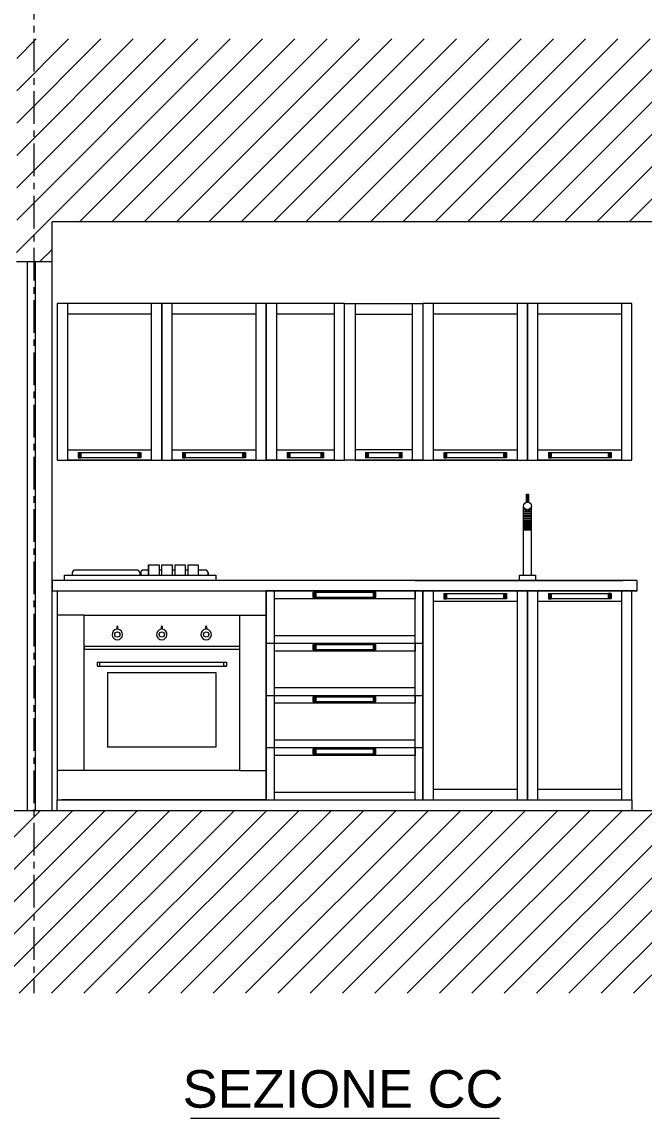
# Model space of a CAD drawing. Header units: centimetres. Extents: x 5667 to 17750, y 274 to 6203.
# Drawn here: x 6063.6 to 6301.8, y 4367.4 to 4787 of the extents above; entities that cross this region are included whole.
import ezdxf

# ---------------------------------------------------------------- set-up
doc = ezdxf.new("R2010")
doc.units = ezdxf.units.CM
doc.header["$MEASUREMENT"] = 0
doc.linetypes.add('CENTERX2', pattern=[4, 2.5, -0.5, 0.5, -0.5])
for name, color, linetype, lineweight in [('A-FURN', 8, 'Continuous', 9), ('A-GLAZ-FULL', 140, 'Continuous', 9), ('A-WALL-FULL', 7, 'Continuous', 20), ('G-ANNO-DIM', 3, 'Continuous', 9)]:
    doc.layers.add(name, color=color, linetype=linetype, lineweight=lineweight)
doc.styles.add('underline', font='arial.ttf')

# ---------------------------------------------------------------- blocks, each defined once
blk = doc.blocks.new('metod 70213569')
at = {"layer": 'A-FURN'}
for p, q in [((2515.67, 1306.29), (2515.67, 1326.29)), ((2476.67, 1323.79), (2476.67, 1325.79)), ((2476.67, 1325.79), (2477.67, 1325.79)), ((2500.67, 1323.79), (2476.67, 1323.79)), ((2476.67, 1323.79), (2477.67, 1323.79)), ((2476.67, 1323.79), (2476.77, 1323.79)), ((2476.77, 1323.79), (2476.77, 1325.79)), ((2476.97, 1325.79), (2476.97, 1323.79)), ((2476.97, 1325.79), (2477.27, 1325.79)), ((2477.27, 1325.79), (2477.27, 1323.79)), ((2477.67, 1325.79), (2477.67, 1323.79)), ((2499.67, 1325.79), (2499.67, 1323.79)), ((2500.67, 1325.79), (2499.67, 1325.79)), ((2500.67, 1323.79), (2499.67, 1323.79)), ((2500.37, 1325.79), (2500.07, 1325.79)), ((2500.07, 1325.79), (2500.07, 1323.79)), ((2500.37, 1325.79), (2500.37, 1323.79)), ((2500.57, 1323.79), (2500.57, 1325.79)), ((2500.67, 1323.79), (2500.57, 1323.79)), ((2500.67, 1323.79), (2500.67, 1325.79)), ((2458.67, 1306.29), (2458.67, 1286.29)), ((2458.67, 1306.29), (2461.67, 1306.29)), ((2461.67, 1306.29), (2461.67, 1286.29)), ((2476.67, 1303.79), (2476.67, 1305.79)), ((2476.67, 1305.79), (2477.67, 1305.79)), ((2476.77, 1303.79), (2476.77, 1305.79)), ((2476.97, 1305.79), (2476.97, 1303.79)), ((2476.97, 1305.79), (2477.27, 1305.79)), ((2477.27, 1305.79), (2477.27, 1303.79)), ((2477.67, 1305.79), (2477.67, 1303.79)), ((2499.67, 1305.79), (2499.67, 1303.79)), ((2500.67, 1305.79), (2499.67, 1305.79)), ((2500.37, 1305.79), (2500.07, 1305.79)), ((2500.07, 1305.79), (2500.07, 1303.79)), ((2500.37, 1305.79), (2500.37, 1303.79)), ((2500.57, 1303.79), (2500.57, 1305.79)), ((2500.67, 1303.79), (2500.67, 1305.79)), ((2515.67, 1286.29), (2515.67, 1306.29)), ((2518.67, 1286.29), (2518.67, 1306.29)), ((2500.67, 1303.79), (2476.67, 1303.79)), ((2500.67, 1303.79), (2499.67, 1303.79)), ((2500.67, 1303.79), (2500.57, 1303.79)), ((2461.67, 1289.29), (2515.67, 1289.29)), ((2458.67, 1286.29), (2518.67, 1286.29)), ((2458.67, 1286.29), (2458.67, 1266.29)), ((2458.67, 1286.29), (2461.67, 1286.29)), ((2461.67, 1286.29), (2461.67, 1266.29)), ((2476.67, 1283.79), (2476.67, 1285.79)), ((2476.67, 1285.79), (2477.67, 1285.79)), ((2476.77, 1283.79), (2476.77, 1285.79)), ((2476.97, 1285.79), (2476.97, 1283.79)), ((2476.97, 1285.79), (2477.27, 1285.79)), ((2477.27, 1285.79), (2477.27, 1283.79)), ((2477.67, 1285.79), (2477.67, 1283.79)), ((2499.67, 1285.79), (2499.67, 1283.79)), ((2500.67, 1285.79), (2499.67, 1285.79)), ((2500.37, 1285.79), (2500.07, 1285.79)), ((2500.07, 1285.79), (2500.07, 1283.79)), ((2500.37, 1285.79), (2500.37, 1283.79)), ((2500.57, 1283.79), (2500.57, 1285.79)), ((2500.67, 1283.79), (2500.67, 1285.79)), ((2515.67, 1266.29), (2515.67, 1286.29)), ((2515.67, 1286.29), (2515.67, 1283.29)), ((2518.67, 1266.29), (2518.67, 1286.29)), ((2515.67, 1283.29), (2461.67, 1283.29)), ((2500.67, 1283.79), (2476.67, 1283.79)), ((2500.67, 1283.79), (2499.67, 1283.79)), ((2500.67, 1283.79), (2500.57, 1283.79)), ((2461.67, 1269.29), (2515.67, 1269.29)), ((2458.67, 1266.29), (2518.67, 1266.29)), ((2458.67, 1266.29), (2458.67, 1246.29)), ((2458.67, 1266.29), (2461.67, 1266.29)), ((2461.67, 1266.29), (2461.67, 1246.29)), ((2515.67, 1263.29), (2461.67, 1263.29)), ((2476.67, 1263.79), (2476.67, 1265.79)), ((2476.67, 1265.79), (2477.67, 1265.79)), ((2500.67, 1263.79), (2476.67, 1263.79)), ((2476.77, 1263.79), (2476.77, 1265.79)), ((2476.97, 1265.79), (2477.27, 1265.79)), ((2476.97, 1265.79), (2476.97, 1263.79)), ((2477.27, 1265.79), (2477.27, 1263.79)), ((2477.67, 1265.79), (2477.67, 1263.79)), ((2499.67, 1265.79), (2499.67, 1263.79)), ((2500.67, 1265.79), (2499.67, 1265.79)), ((2500.67, 1263.79), (2499.67, 1263.79)), ((2500.37, 1265.79), (2500.07, 1265.79)), ((2500.07, 1265.79), (2500.07, 1263.79)), ((2500.37, 1265.79), (2500.37, 1263.79)), ((2500.57, 1263.79), (2500.57, 1265.79)), ((2500.67, 1263.79), (2500.57, 1263.79)), ((2500.67, 1263.79), (2500.67, 1265.79)), ((2515.67, 1246.29), (2515.67, 1266.29)), ((2515.67, 1266.29), (2515.67, 1263.29)), ((2518.67, 1246.29), (2518.67, 1266.29)), ((2458.67, 1246.29), (2518.67, 1246.29)), ((2461.67, 1249.29), (2515.67, 1249.29))]:
    blk.add_line(p, q, dxfattribs=at)
for points in [[(2458.67, 1326.29), (2458.67, 1306.29), (2518.67, 1306.29), (2518.67, 1326.29), (2458.67, 1326.29), (2461.67, 1326.29), (2461.67, 1306.29)], [(2515.67, 1326.29), (2515.67, 1323.29), (2461.67, 1323.29)], [(2476.67, 1325.79), (2500.67, 1325.79)], [(2499.67, 1323.79), (2499.67, 1325.79)], [(2499.67, 1323.79), (2499.67, 1325.79)], [(2499.67, 1323.79), (2499.67, 1325.79)], [(2461.67, 1309.29), (2515.67, 1309.29)], [(2515.67, 1306.29), (2515.67, 1303.29), (2461.67, 1303.29)], [(2476.67, 1305.79), (2500.67, 1305.79)], [(2499.67, 1303.79), (2499.67, 1305.79)], [(2499.67, 1303.79), (2499.67, 1305.79)], [(2499.67, 1303.79), (2499.67, 1305.79)], [(2476.67, 1285.79), (2500.67, 1285.79)], [(2499.67, 1283.79), (2499.67, 1285.79)], [(2499.67, 1283.79), (2499.67, 1285.79)], [(2499.67, 1283.79), (2499.67, 1285.79)], [(2476.67, 1265.79), (2500.67, 1265.79)], [(2499.67, 1263.79), (2499.67, 1265.79)], [(2499.67, 1263.79), (2499.67, 1265.79)], [(2499.67, 1263.79), (2499.67, 1265.79)]]:
    blk.add_lwpolyline(points, dxfattribs=at)
blk = doc.blocks.new('metod 50215475')
at = {"layer": 'A-FURN'}
for p, q in [((2457.97, 1312.75), (2457.97, 1232.75)), ((2465.97, 1311.75), (2489.97, 1311.75)), ((2465.97, 1311.75), (2465.97, 1309.75)), ((2465.97, 1311.75), (2466.97, 1311.75)), ((2465.97, 1311.75), (2466.07, 1311.75)), ((2465.97, 1309.75), (2466.97, 1309.75)), ((2466.07, 1311.75), (2466.07, 1309.75)), ((2466.27, 1309.75), (2466.27, 1311.75)), ((2466.27, 1309.75), (2466.57, 1309.75)), ((2466.57, 1309.75), (2466.57, 1311.75)), ((2466.97, 1309.75), (2466.97, 1311.75)), ((2488.97, 1309.75), (2488.97, 1311.75)), ((2489.97, 1309.75), (2488.97, 1309.75)), ((2489.37, 1309.75), (2489.37, 1311.75)), ((2489.67, 1309.75), (2489.37, 1309.75)), ((2489.67, 1309.75), (2489.67, 1311.75)), ((2489.87, 1311.75), (2489.87, 1309.75)), ((2489.97, 1311.75), (2489.97, 1309.75)), ((2505.97, 1311.75), (2529.97, 1311.75)), ((2505.97, 1311.75), (2505.97, 1309.75)), ((2505.97, 1311.75), (2506.97, 1311.75)), ((2505.97, 1311.75), (2506.07, 1311.75)), ((2505.97, 1309.75), (2506.97, 1309.75)), ((2506.07, 1311.75), (2506.07, 1309.75)), ((2506.27, 1309.75), (2506.27, 1311.75)), ((2506.27, 1309.75), (2506.57, 1309.75)), ((2506.57, 1309.75), (2506.57, 1311.75)), ((2506.97, 1309.75), (2506.97, 1311.75)), ((2528.97, 1309.75), (2528.97, 1311.75)), ((2529.97, 1311.75), (2528.97, 1311.75)), ((2529.97, 1309.75), (2528.97, 1309.75)), ((2529.37, 1309.75), (2529.37, 1311.75)), ((2529.67, 1309.75), (2529.37, 1309.75)), ((2529.67, 1309.75), (2529.67, 1311.75)), ((2529.97, 1311.75), (2529.87, 1311.75)), ((2529.87, 1311.75), (2529.87, 1309.75)), ((2529.97, 1311.75), (2529.97, 1309.75)), ((2537.97, 1232.75), (2537.97, 1312.75))]:
    blk.add_line(p, q, dxfattribs=at)
for points in [[(2457.97, 1232.75), (2497.97, 1232.75), (2497.97, 1312.75), (2457.97, 1312.75), (2457.97, 1232.75)], [(2461.97, 1232.75), (2461.97, 1312.75)], [(2489.97, 1309.75), (2465.97, 1309.75)], [(2466.97, 1311.75), (2466.97, 1309.75)], [(2466.97, 1311.75), (2466.97, 1309.75)], [(2466.97, 1311.75), (2466.97, 1309.75)], [(2497.97, 1312.75), (2493.97, 1312.75)], [(2493.97, 1312.75), (2493.97, 1232.75)], [(2497.97, 1232.75), (2537.97, 1232.75), (2537.97, 1312.75), (2497.97, 1312.75), (2497.97, 1232.75)], [(2501.97, 1232.75), (2501.97, 1312.75)], [(2529.97, 1309.75), (2505.97, 1309.75)], [(2506.97, 1311.75), (2506.97, 1309.75)], [(2506.97, 1311.75), (2506.97, 1309.75)], [(2506.97, 1311.75), (2506.97, 1309.75)], [(2537.97, 1312.75), (2533.97, 1312.75)], [(2533.97, 1312.75), (2533.97, 1232.75)], [(2493.97, 1308.75), (2461.97, 1308.75)], [(2533.97, 1308.75), (2501.97, 1308.75)], [(2493.97, 1236.75), (2461.97, 1236.75)], [(2533.97, 1236.75), (2501.97, 1236.75)]]:
    blk.add_lwpolyline(points, dxfattribs=at)
blk = doc.blocks.new('pensile 1')
at = {"layer": 'A-FURN'}
for p, q in [((3310.91, 917.08), (3310.91, 857.08)), ((3390.91, 857.08), (3390.91, 917.08)), ((3318.91, 860.08), (3342.91, 860.08)), ((3318.91, 860.08), (3318.91, 858.08)), ((3318.91, 860.08), (3319.91, 860.08)), ((3318.91, 860.08), (3319.01, 860.08)), ((3318.91, 858.08), (3319.91, 858.08)), ((3319.01, 860.08), (3319.01, 858.08)), ((3319.21, 858.08), (3319.21, 860.08)), ((3319.21, 858.08), (3319.51, 858.08)), ((3319.51, 858.08), (3319.51, 860.08)), ((3319.91, 858.08), (3319.91, 860.08)), ((3341.91, 858.08), (3341.91, 860.08)), ((3342.91, 858.08), (3341.91, 858.08)), ((3342.31, 858.08), (3342.31, 860.08)), ((3342.61, 858.08), (3342.31, 858.08)), ((3342.61, 858.08), (3342.61, 860.08)), ((3342.81, 860.08), (3342.81, 858.08)), ((3342.91, 860.08), (3342.91, 858.08)), ((3358.91, 860.08), (3382.91, 860.08)), ((3358.91, 860.08), (3358.91, 858.08)), ((3358.91, 860.08), (3359.91, 860.08)), ((3358.91, 860.08), (3359.01, 860.08)), ((3358.91, 858.08), (3359.91, 858.08)), ((3359.01, 860.08), (3359.01, 858.08)), ((3359.21, 858.08), (3359.21, 860.08)), ((3359.21, 858.08), (3359.51, 858.08)), ((3359.51, 858.08), (3359.51, 860.08)), ((3359.91, 858.08), (3359.91, 860.08)), ((3381.91, 858.08), (3381.91, 860.08)), ((3382.91, 858.08), (3381.91, 858.08)), ((3382.31, 858.08), (3382.31, 860.08)), ((3382.61, 858.08), (3382.31, 858.08)), ((3382.61, 858.08), (3382.61, 860.08)), ((3382.81, 860.08), (3382.81, 858.08)), ((3382.91, 860.08), (3382.91, 858.08))]:
    blk.add_line(p, q, dxfattribs=at)
for points in [[(3310.91, 857.08), (3350.91, 857.08), (3350.91, 917.08), (3310.91, 917.08)], [(3350.91, 857.08), (3390.91, 857.08), (3390.91, 917.08), (3350.91, 917.08)]]:
    blk.add_lwpolyline(points, close=True, dxfattribs=at)
for points in [[(3314.91, 857.08), (3314.91, 917.08)], [(3350.91, 917.08), (3346.91, 917.08)], [(3346.91, 917.08), (3346.91, 857.08)], [(3354.91, 857.08), (3354.91, 917.08)], [(3390.91, 917.08), (3386.91, 917.08)], [(3386.91, 917.08), (3386.91, 857.08)], [(3346.91, 913.08), (3314.91, 913.08)], [(3386.91, 913.08), (3354.91, 913.08)], [(3314.91, 861.08), (3346.91, 861.08)], [(3354.91, 861.08), (3386.91, 861.08)], [(3346.91, 857.08), (3314.91, 857.08)], [(3342.91, 858.08), (3318.91, 858.08)], [(3319.91, 860.08), (3319.91, 858.08)], [(3319.91, 860.08), (3319.91, 858.08)], [(3319.91, 860.08), (3319.91, 858.08)], [(3386.91, 857.08), (3354.91, 857.08)], [(3382.91, 858.08), (3358.91, 858.08)], [(3359.91, 860.08), (3359.91, 858.08)], [(3359.91, 860.08), (3359.91, 858.08)], [(3359.91, 860.08), (3359.91, 858.08)]]:
    blk.add_lwpolyline(points, dxfattribs=at)
blk = doc.blocks.new('pensile2')
at = {"layer": 'A-FURN'}
for p, q in [((3310.91, 1510.5), (3310.91, 1450.5)), ((3340.91, 1510.5), (3310.91, 1510.5)), ((3310.91, 1510.5), (3310.91, 1450.5)), ((3336.91, 1506.5), (3314.91, 1506.5)), ((3340.91, 1510.5), (3336.91, 1510.5)), ((3336.91, 1510.5), (3336.91, 1450.5)), ((3340.91, 1450.5), (3340.91, 1510.5)), ((3340.91, 1450.5), (3340.91, 1510.5)), ((3340.91, 1510.5), (3370.91, 1510.5)), ((3340.91, 1510.5), (3344.91, 1510.5)), ((3344.91, 1510.5), (3344.91, 1450.5)), ((3344.91, 1506.5), (3366.91, 1506.5)), ((3370.91, 1510.5), (3370.91, 1450.5)), ((3370.91, 1510.5), (3370.91, 1450.5)), ((3314.91, 1454.5), (3336.91, 1454.5)), ((3318.91, 1453.5), (3332.91, 1453.5)), ((3318.91, 1453.5), (3318.91, 1451.5)), ((3319.01, 1453.5), (3319.01, 1451.5)), ((3319.21, 1451.5), (3319.21, 1453.5)), ((3319.51, 1451.5), (3319.51, 1453.5)), ((3332.31, 1453.5), (3332.31, 1451.5)), ((3332.61, 1453.5), (3332.61, 1451.5)), ((3332.81, 1451.5), (3332.81, 1453.5)), ((3332.91, 1451.5), (3332.91, 1453.5)), ((3366.91, 1454.5), (3344.91, 1454.5)), ((3348.91, 1453.5), (3362.91, 1453.5)), ((3348.91, 1453.5), (3348.91, 1451.5)), ((3349.01, 1453.5), (3349.01, 1451.5)), ((3349.21, 1451.5), (3349.21, 1453.5)), ((3349.51, 1451.5), (3349.51, 1453.5)), ((3362.31, 1453.5), (3362.31, 1451.5)), ((3362.61, 1453.5), (3362.61, 1451.5)), ((3362.81, 1451.5), (3362.81, 1453.5)), ((3362.91, 1451.5), (3362.91, 1453.5)), ((3310.91, 1450.5), (3340.91, 1450.5)), ((3336.91, 1450.5), (3310.91, 1450.5)), ((3370.91, 1450.5), (3340.91, 1450.5)), ((3344.91, 1450.5), (3370.91, 1450.5))]:
    blk.add_line(p, q, dxfattribs=at)
for points in [[(3314.91, 1450.5), (3314.91, 1510.5)], [(3366.91, 1450.5), (3366.91, 1510.5)], [(3319.91, 1453.5), (3319.91, 1451.5)], [(3331.91, 1451.5), (3331.91, 1453.5)], [(3349.91, 1453.5), (3349.91, 1451.5)], [(3361.91, 1451.5), (3361.91, 1453.5)], [(3332.91, 1451.5), (3318.91, 1451.5)], [(3362.91, 1451.5), (3348.91, 1451.5)]]:
    blk.add_lwpolyline(points, dxfattribs=at)

msp = doc.modelspace()

# ---------------------------------------------------------------- hatches: boundary and pattern name
at = {"layer": 'A-WALL-FULL'}
h = msp.add_hatch(dxfattribs=at)
h.set_pattern_fill('ANSI31', color=0, scale=70)
h.set_pattern_definition([(45, (-2050.141, 2304.0196), (-6.187184, 6.187184), [])])
h.paths.add_polyline_path([(6690.4, 4485.2), (6666.88, 4485.2), (6666.88, 4710.48), (6666.88, 4780.48), (6061.6, 4780.48), (6061.6, 4710.48), (6061.57, 4695.2), (6065.62, 4695.2), (6075.13, 4695.2), (6075.13, 4710.48), (6375.51, 4710.48), (6652.86, 4710.48), (6652.86, 4485.2), (5730.58, 4485.2), (5730.58, 4415.2), (6690.4, 4415.2)])

# ---------------------------------------------------------------- linework, layer by layer
at = {"layer": 'A-FURN'}
for p, q in [((6256.78, 4603.25), (6256.78, 4606.2)), ((6256.78, 4606.2), (6257.48, 4606.2)), ((6256.78, 4606.2), (6257.13, 4606.2)), ((6257.13, 4606.2), (6257.13, 4603.25)), ((6257.48, 4606.2), (6257.48, 4603.25)), ((6255.63, 4575.2), (6255.65, 4601.77)), ((6255.65, 4599.57), (6258.6, 4599.57)), ((6258.63, 4575.2), (6258.6, 4601.77)), ((6258.61, 4598.87), (6255.65, 4598.87)), ((6255.65, 4598.27), (6258.61, 4598.27)), ((6258.61, 4597.67), (6255.65, 4597.67)), ((6255.65, 4597.17), (6258.61, 4597.17)), ((6258.61, 4596.67), (6255.65, 4596.67)), ((6255.65, 4596.17), (6258.61, 4596.17)), ((6258.61, 4595.77), (6255.65, 4595.77)), ((6255.65, 4595.37), (6258.61, 4595.37)), ((6258.61, 4594.87), (6255.65, 4594.87)), ((6255.65, 4594.47), (6258.61, 4594.47)), ((6258.61, 4594.03), (6255.65, 4594.07)), ((6255.65, 4593.73), (6258.61, 4593.73)), ((6258.61, 4593.43), (6255.65, 4593.43)), ((6255.65, 4593.13), (6258.61, 4593.13)), ((6258.61, 4592.83), (6255.65, 4592.83)), ((6255.65, 4592.53), (6258.61, 4592.53)), ((6112.08, 4579.2), (6112.08, 4575.2)), ((6116.08, 4579.2), (6116.08, 4575.2)), ((6117.08, 4579.2), (6117.08, 4575.2)), ((6121.08, 4579.2), (6121.08, 4575.2)), ((6122.08, 4579.2), (6122.08, 4575.2)), ((6126.08, 4579.2), (6126.08, 4575.2)), ((6127.08, 4579.2), (6127.08, 4575.2)), ((6131.08, 4579.2), (6131.08, 4575.2)), ((6079.88, 4573.2), (6079.88, 4575.2)), ((6079.88, 4575.2), (6137.88, 4575.2)), ((6082.88, 4576.2), (6082.88, 4575.2)), ((6107.68, 4577.2), (6083.88, 4577.2)), ((6108.68, 4576.2), (6108.68, 4575.2)), ((6109.08, 4576.2), (6109.08, 4575.2)), ((6134.88, 4576.2), (6134.88, 4575.2)), ((6254.13, 4573.2), (6254.13, 4575.2)), ((6254.13, 4575.2), (6260.13, 4575.2)), ((6260.13, 4575.2), (6260.13, 4573.2)), ((6214.13, 4573.2), (6287.13, 4573.2)), ((6253.63, 4573.2), (6247.63, 4573.2)), ((6077.13, 4569.2), (6077.13, 4489.2)), ((6077.13, 4567.2), (6077.13, 4491.2)), ((6157.13, 4489.2), (6157.13, 4569.2)), ((6099.88, 4555.54), (6099.88, 4554.51)), ((6100.38, 4554.51), (6100.38, 4555.54)), ((6116.88, 4555.54), (6116.88, 4554.51)), ((6117.38, 4554.51), (6117.38, 4555.54)), ((6133.88, 4555.54), (6133.88, 4554.51)), ((6134.38, 4554.51), (6134.38, 4555.54)), ((6092.38, 4541.95), (6141.88, 4541.95)), ((6092.38, 4540.45), (6093.38, 4540.45)), ((6093.38, 4540.45), (6093.38, 4541.95)), ((6140.88, 4540.45), (6140.88, 4541.95)), ((6141.88, 4540.45), (6140.88, 4540.45)), ((6096.38, 4537.95), (6137.88, 4537.95)), ((6096.38, 4537.95), (6096.38, 4509.45)), ((6077.13, 4489.2), (6297.13, 4489.2)), ((6077.13, 4489.2), (6078.93, 4489.2)), ((6155.33, 4489.2), (6078.93, 4489.2)), ((6155.33, 4489.2), (6155.33, 4489.4)), ((6155.33, 4489.2), (6157.13, 4489.2)), ((6157.13, 4489.2), (6155.33, 4489.2)), ((6075.68, 4485.2), (6077.25, 4485.2)), ((6112.65, 4485.2), (6114.23, 4485.2)), ((6132.65, 4485.2), (6138.28, 4485.2)), ((6132.65, 4485.2), (6138.28, 4485.2)), ((6272.21, 4485.2), (6278.56, 4485.2)), ((6296.99, 4485.2), (6298.56, 4485.2))]:
    msp.add_line(p, q, dxfattribs=at)
for points in [[(6112.08, 4575.2), (6112.08, 4579.2), (6116.08, 4579.2)], [(6117.08, 4579.2), (6121.08, 4579.2)], [(6122.08, 4579.2), (6126.08, 4579.2)], [(6127.08, 4579.2), (6131.08, 4579.2)], [(6112.08, 4577.2), (6110.08, 4577.2)], [(6117.08, 4577.2), (6116.08, 4577.2)], [(6122.08, 4577.2), (6121.08, 4577.2)], [(6127.08, 4577.2), (6126.08, 4577.2)], [(6133.88, 4577.2), (6131.08, 4577.2)], [(6134.88, 4575.2), (6134.88, 4576.2)], [(6137.88, 4575.2), (6137.88, 4573.2)], [(6075.13, 4573.2), (6075.13, 4569.2)], [(6075.13, 4569.2), (6299.13, 4569.2), (6299.13, 4573.2), (6075.13, 4573.2)], [(6220.63, 4573.2), (6293.63, 4573.2)], [(6077.13, 4569.2), (6077.13, 4489.2), (6297.13, 4489.2), (6297.13, 4569.2)], [(6077.13, 4569.2), (6157.13, 4569.2)], [(6299.13, 4569.2), (6296.63, 4569.2)], [(6087.38, 4559.95), (6077.13, 4559.95)], [(6087.38, 4559.95), (6146.88, 4559.95), (6146.88, 4500.45), (6087.38, 4500.45), (6087.38, 4559.95)], [(6146.88, 4559.95), (6146.88, 4547.95), (6087.38, 4547.95), (6087.38, 4546.95), (6146.88, 4546.95)], [(6146.88, 4559.95), (6157.13, 4559.95)], [(6092.38, 4541.95), (6092.38, 4540.45), (6141.88, 4540.45)], [(6141.88, 4541.95), (6141.88, 4540.45)], [(6137.88, 4537.95), (6137.88, 4509.45)], [(6137.88, 4509.45), (6096.38, 4509.45)], [(6087.38, 4500.45), (6077.13, 4500.45)], [(6146.88, 4500.45), (6157.13, 4500.45)], [(6077.13, 4485.2), (6077.13, 4489.2), (6297.13, 4489.2)], [(6297.13, 4489.2), (6297.13, 4485.2)], [(6077.13, 4485.2), (6297.13, 4485.2)]]:
    msp.add_lwpolyline(points, dxfattribs=at)
for centre, radius in [((6257.13, 4601.77), 1.47), ((6100.13, 4552.52), 1), ((6117.13, 4552.52), 1), ((6134.13, 4552.52), 1)]:
    msp.add_circle(centre, radius, dxfattribs=at)
for centre, radius, start, end in [((6257.13, 4601.77), 1.85, 217.069, 322.931), ((6100.13, 4552.52), 2, 97.1808, 82.8192), ((6117.13, 4552.52), 2, 97.1808, 82.8192), ((6134.13, 4552.52), 2, 97.1808, 82.8192)]:
    msp.add_arc(centre, radius, start, end, dxfattribs=at)
for points in [[(6083.88, 4577.2), (6083.41, 4577.2), (6082.88, 4576.67), (6082.88, 4576.2)], [(6108.68, 4576.2), (6108.68, 4576.67), (6108.15, 4577.2), (6107.68, 4577.2)], [(6110.08, 4577.2), (6109.61, 4577.2), (6109.08, 4576.67), (6109.08, 4576.2)], [(6134.88, 4576.2), (6134.88, 4576.67), (6134.35, 4577.2), (6133.88, 4577.2)], [(6100.38, 4555.54), (6100.38, 4555.7), (6099.88, 4555.7), (6099.88, 4555.54)], [(6117.38, 4555.54), (6117.38, 4555.7), (6116.88, 4555.7), (6116.88, 4555.54)], [(6134.38, 4555.54), (6134.38, 4555.7), (6133.88, 4555.7), (6133.88, 4555.54)]]:
    msp.add_open_spline(points, degree=3, dxfattribs=at)
at = {"layer": 'A-GLAZ-FULL'}
for p, q in [((6065.62, 4695.2), (6065.62, 4485.2)), ((6068.82, 4485.2), (6068.82, 4695.2))]:
    msp.add_line(p, q, dxfattribs=at)
at = {"layer": 'A-WALL-FULL'}
for p, q in [((6375.51, 4710.48), (6075.13, 4710.48)), ((6075.13, 4485.2), (6075.13, 4710.48)), ((6065.62, 4695.2), (6061.57, 4695.2)), ((6075.13, 4695.2), (6065.62, 4695.2)), ((5730.58, 4485.2), (6652.86, 4485.2))]:
    msp.add_line(p, q, dxfattribs=at)
at = {"layer": 'G-ANNO-DIM', "linetype": 'CENTERX2', "ltscale": 5}
msp.add_line((6068.12, 4980.48), (6068.12, 4415.2), dxfattribs=at)
at = {"layer": 'G-ANNO-DIM'}
msp.add_line((6128.08, 4367.41), (6246.47, 4367.41), dxfattribs=at)

# ---------------------------------------------------------------- block references
at = {"layer": 'A-FURN'}
for name, p in [('pensile 1', (2766.22, 3762.12)), ('pensile2', (2846.22, 3168.7)), ('pensile 1', (2906.22, 3762.12)), ('metod 70213569', (3698.46, 3242.91)), ('metod 50215475', (3759.16, 3256.45))]:
    msp.add_blockref(name, p, dxfattribs=at)

# ---------------------------------------------------------------- texts
at = {"layer": 'G-ANNO-DIM', "style": 'underline'}
msp.add_text('SEZIONE CC', height=14.381, dxfattribs=at).set_placement((6125.14, 4371.38))

doc.saveas('drawing.dxf')
